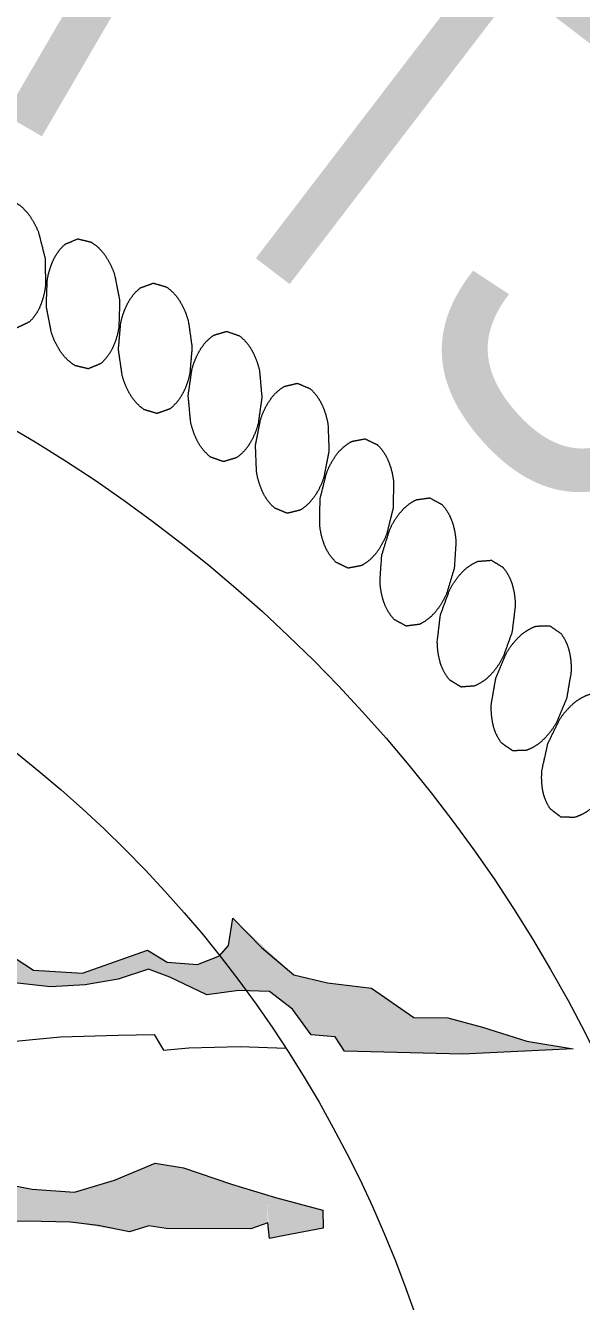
# Model space of a CAD drawing. Header units: feet. Extents: x 715168 to 716636, y 927703 to 928239.
# Drawn here: x 715804.55 to 715807.8, y 927842.78 to 927850.25 of the extents above; entities that cross this region are included whole.
import ezdxf
from ezdxf.enums import TextEntityAlignment as Align

# ---------------------------------------------------------------- set-up
doc = ezdxf.new("R2010")
doc.units = ezdxf.units.FT
doc.header["$MEASUREMENT"] = 0
doc.layers.add('62', color=7, linetype='Continuous', lineweight=0)
doc.styles.add('Style-LOW_RES_FILLED', font='LOW_RES_FILLED.shx')

msp = doc.modelspace()

# ---------------------------------------------------------------- linework, layer by layer
at = {"layer": '62', "color": 7, "linetype": 'Continuous', "lineweight": 0, "flags": 128}
for points in [[(715804.4525, 927844.8192), (715804.5999, 927844.7235), (715804.8863, 927844.7068), (715805.2667, 927844.8413), (715805.3811, 927844.7693), (715805.5577, 927844.7575), (715805.6877, 927844.8067), (715805.7397, 927844.8683), (715805.7655, 927845.0278), (715805.9333, 927844.857), (715806.1221, 927844.6956), (715806.319, 927844.6493), (715806.5768, 927844.6185), (715806.8237, 927844.447), (715807.0223, 927844.4441), (715807.2256, 927844.3895), (715807.4846, 927844.3079), (715807.7558, 927844.2634), (715807.1081, 927844.2319), (715806.4194, 927844.2499), (715806.3641, 927844.3341), (715806.2236, 927844.3445), (715806.1134, 927844.4944), (715805.9792, 927844.5988), (715805.8005, 927844.6048), (715805.6128, 927844.579), (715805.3957, 927844.6818), (715805.2716, 927844.7284), (715805.0934, 927844.6705), (715804.9018, 927844.6377), (715804.6987, 927844.6263), (715804.4887, 927844.649)], [(715802.2717, 927844.5818), (715802.5894, 927844.6244), (715802.6773, 927844.5249), (715802.8212, 927844.5716), (715803.167, 927844.5898), (715803.1157, 927844.4894), (715803.3473, 927844.4553), (715803.6555, 927844.4354), (715803.7518, 927844.4511), (715803.8116, 927844.3883), (715804.1627, 927844.3833), (715804.2456, 927844.2834), (715804.7566, 927844.3341), (715805.0938, 927844.3421), (715805.3058, 927844.3474), (715805.3587, 927844.2542), (715805.5087, 927844.2692), (715805.8085, 927844.2763), (715806.0754, 927844.2667)], [(715804.2456, 927843.5072), (715804.592, 927843.4421), (715804.8394, 927843.4247), (715805.0735, 927843.4947), (715805.3105, 927843.5935), (715805.4769, 927843.5664), (715805.7572, 927843.4701), (715806.0146, 927843.3924), (715806.2915, 927843.3182), (715806.294, 927843.2129), (715806.0671, 927843.1703), (715805.9792, 927843.152), (715805.9697, 927843.2437), (715805.8714, 927843.2092), (715805.3755, 927843.2108), (715805.2733, 927843.2269), (715805.1614, 927843.1921), (715804.978, 927843.2295), (715804.8149, 927843.2482), (715804.5571, 927843.2541), (715804.2706, 927843.2499)]]:
    msp.add_lwpolyline(points, dxfattribs=at)
at = {"layer": '62', "color": 7, "linetype": 'Continuous', "lineweight": 0}
for major_axis in [(8.6411, 0), (7.0795, 0)]:
    msp.add_ellipse((715800.1279, 927840.4269), major_axis=major_axis, ratio=0.999837, dxfattribs=at)
for points, weights, knots in [([(715804.5033, 927848.4837), (715804.5033, 927848.4837), (715804.5389, 927848.5008), (715804.5745, 927848.5178), (715804.6177, 927848.5593), (715804.6399, 927848.6147), (715804.6634, 927848.6732), (715804.6695, 927848.7361), (715804.668, 927848.8133), (715804.6666, 927848.8905), (715804.6478, 927848.9654), (715804.6291, 927849.0403), (715804.6066, 927849.0992), (715804.5686, 927849.1496), (715804.5326, 927849.1972), (715804.4803, 927849.2259), (715804.4415, 927849.233), (715804.4025, 927849.2403), (715804.3671, 927849.2232), (715804.3318, 927849.2061), (715804.2888, 927849.1647), (715804.2666, 927849.1094), (715804.2431, 927849.0508), (715804.237, 927848.988), (715804.2382, 927848.9108), (715804.2396, 927848.8335), (715804.2585, 927848.7587), (715804.2775, 927848.6839), (715804.2999, 927848.6248), (715804.3379, 927848.5744), (715804.3738, 927848.5268), (715804.4262, 927848.4982), (715804.4648, 927848.4907), (715804.5033, 927848.4837)], [1, 1, 1, 1, 0.977628081742, 1, 0.989922467594, 1, 1, 1, 1, 1, 0.989922467594, 1, 0.977628081742, 1, 1, 1, 1, 1, 0.977628081742, 1, 0.989922467594, 1, 1, 1, 1, 1, 0.989922467594, 1, 0.977628081742, 1, 1, 1], [0, 0, 0, 0, 0.076923, 0.076923, 0.153846, 0.153846, 0.230769, 0.230769, 0.269231, 0.269231, 0.307692, 0.307692, 0.384615, 0.384615, 0.461538, 0.461538, 0.5, 0.5, 0.538462, 0.538462, 0.615385, 0.615385, 0.692308, 0.692308, 0.730769, 0.730769, 0.769231, 0.769231, 0.846154, 0.846154, 0.923077, 0.923077, 1, 1, 1]), ([(715804.9194, 927848.2435), (715804.9556, 927848.2587), (715804.9918, 927848.2739), (715805.0372, 927848.3132), (715805.0623, 927848.3673), (715805.0888, 927848.4246), (715805.0982, 927848.487), (715805.1007, 927848.5641), (715805.1034, 927848.6416), (715805.0886, 927848.7174), (715805.0738, 927848.7931), (715805.0544, 927848.853), (715805.0191, 927848.9053), (715804.9857, 927848.9547), (715804.9349, 927848.9861), (715804.8964, 927848.9951), (715804.8581, 927849.0042), (715804.8217, 927848.989), (715804.7853, 927848.9737), (715804.7405, 927848.935), (715804.7154, 927848.8809), (715804.6889, 927848.8236), (715804.6795, 927848.7612), (715804.6767, 927848.6838), (715804.6741, 927848.6066), (715804.689, 927848.531), (715804.704, 927848.4554), (715804.7233, 927848.3953), (715804.7586, 927848.343), (715804.792, 927848.2935), (715804.8428, 927848.2622), (715804.8811, 927848.2529), (715804.9194, 927848.2435)], [1, 1, 1, 0.977628081742, 1, 0.989922467594, 1, 1, 1, 1, 1, 0.989922467594, 1, 0.977628081742, 1, 1, 1, 1, 1, 0.977628081742, 1, 0.989922467594, 1, 1, 1, 1, 1, 0.989922467594, 1, 0.977628081742, 1, 1, 1], [0, 0, 0, 0.076923, 0.076923, 0.153846, 0.153846, 0.230769, 0.230769, 0.269231, 0.269231, 0.307692, 0.307692, 0.384615, 0.384615, 0.461538, 0.461538, 0.5, 0.5, 0.538462, 0.538462, 0.615385, 0.615385, 0.692308, 0.692308, 0.730769, 0.730769, 0.769231, 0.769231, 0.846154, 0.846154, 0.923077, 0.923077, 1, 1, 1]), ([(715805.3215, 927847.9819), (715805.3589, 927847.9953), (715805.3963, 927848.0087), (715805.4433, 927848.0455), (715805.4712, 927848.0983), (715805.5007, 927848.1541), (715805.5133, 927848.2159), (715805.5199, 927848.2928), (715805.5266, 927848.3699), (715805.5157, 927848.4462), (715805.5048, 927848.5224), (715805.4887, 927848.5837), (715805.4562, 927848.6377), (715805.4254, 927848.6889), (715805.3764, 927848.7228), (715805.3385, 927848.734), (715805.3009, 927848.7452), (715805.2635, 927848.7318), (715805.2261, 927848.7184), (715805.1795, 927848.682), (715805.1516, 927848.6293), (715805.1222, 927848.5735), (715805.1095, 927848.5116), (715805.1026, 927848.4346), (715805.0959, 927848.3576), (715805.1069, 927848.2812), (715805.118, 927848.2048), (715805.1341, 927848.1439), (715805.1666, 927848.0898), (715805.1974, 927848.0387), (715805.2465, 927848.0047), (715805.2841, 927847.9932), (715805.3215, 927847.9819)], [1, 1, 1, 0.977628081742, 1, 0.989922467594, 1, 1, 1, 1, 1, 0.989922467594, 1, 0.977628081742, 1, 1, 1, 1, 1, 0.977628081742, 1, 0.989922467594, 1, 1, 1, 1, 1, 0.989922467594, 1, 0.977628081742, 1, 1, 1], [0, 0, 0, 0.076923, 0.076923, 0.153846, 0.153846, 0.230769, 0.230769, 0.269231, 0.269231, 0.307692, 0.307692, 0.384615, 0.384615, 0.461538, 0.461538, 0.5, 0.5, 0.538462, 0.538462, 0.615385, 0.615385, 0.692308, 0.692308, 0.730769, 0.730769, 0.769231, 0.769231, 0.846154, 0.846154, 0.923077, 0.923077, 1, 1, 1]), ([(715805.7101, 927847.7001), (715805.7101, 927847.7001), (715805.7478, 927847.7114), (715805.7856, 927847.7226), (715805.8348, 927847.7569), (715805.8654, 927847.8081), (715805.8978, 927847.8623), (715805.9136, 927847.9234), (715805.9242, 927847.9999), (715805.9351, 927848.0765), (715805.9282, 927848.1533), (715805.9213, 927848.2301), (715805.9083, 927848.292), (715805.8787, 927848.3477), (715805.8506, 927848.4003), (715805.8034, 927848.4368), (715805.7662, 927848.4498), (715805.7289, 927848.4629), (715805.6912, 927848.4517), (715805.6535, 927848.4405), (715805.6047, 927848.4064), (715805.5741, 927848.3552), (715805.5417, 927848.301), (715805.5259, 927848.2399), (715805.5148, 927848.1633), (715805.5041, 927848.0869), (715805.5111, 927848.0101), (715805.5182, 927847.9333), (715805.5312, 927847.8713), (715805.5608, 927847.8156), (715805.5889, 927847.763), (715805.6361, 927847.7265), (715805.6731, 927847.7132), (715805.7101, 927847.7001)], [1, 1, 1, 1, 0.977628081742, 1, 0.989922467594, 1, 1, 1, 1, 1, 0.989922467594, 1, 0.977628081742, 1, 1, 1, 1, 1, 0.977628081742, 1, 0.989922467594, 1, 1, 1, 1, 1, 0.989922467594, 1, 0.977628081742, 1, 1, 1], [0, 0, 0, 0, 0.076923, 0.076923, 0.153846, 0.153846, 0.230769, 0.230769, 0.269231, 0.269231, 0.307692, 0.307692, 0.384615, 0.384615, 0.461538, 0.461538, 0.5, 0.5, 0.538462, 0.538462, 0.615385, 0.615385, 0.692308, 0.692308, 0.730769, 0.730769, 0.769231, 0.769231, 0.846154, 0.846154, 0.923077, 0.923077, 1, 1, 1]), ([(715806.0833, 927847.3978), (715806.1216, 927847.4071), (715806.1599, 927847.4164), (715806.2107, 927847.4483), (715806.2439, 927847.4978), (715806.2791, 927847.5502), (715806.2981, 927847.6104), (715806.3126, 927847.6861), (715806.3274, 927847.762), (715806.3247, 927847.8391), (715806.322, 927847.9162), (715806.3121, 927847.9787), (715806.2854, 927848.0359), (715806.2602, 927848.0899), (715806.2149, 927848.1288), (715806.1784, 927848.1439), (715806.142, 927848.159), (715806.1037, 927848.1496), (715806.0654, 927848.1401), (715806.0149, 927848.1089), (715805.9816, 927848.0593), (715805.9465, 927848.0069), (715805.9274, 927847.9467), (715805.9125, 927847.8708), (715805.8979, 927847.795), (715805.9008, 927847.718), (715805.9038, 927847.641), (715805.9134, 927847.5784), (715805.9402, 927847.5212), (715805.9654, 927847.4672), (715806.0106, 927847.4283), (715806.0471, 927847.413), (715806.0833, 927847.3978)], [1, 1, 1, 0.977628081742, 1, 0.989922467594, 1, 1, 1, 1, 1, 0.989922467594, 1, 0.977628081742, 1, 1, 1, 1, 1, 0.977628081742, 1, 0.989922467594, 1, 1, 1, 1, 1, 0.989922467594, 1, 0.977628081742, 1, 1, 1], [0, 0, 0, 0.076923, 0.076923, 0.153846, 0.153846, 0.230769, 0.230769, 0.269231, 0.269231, 0.307692, 0.307692, 0.384615, 0.384615, 0.461538, 0.461538, 0.5, 0.5, 0.538462, 0.538462, 0.615385, 0.615385, 0.692308, 0.692308, 0.730769, 0.730769, 0.769231, 0.769231, 0.846154, 0.846154, 0.923077, 0.923077, 1, 1, 1]), ([(715806.4398, 927847.0767), (715806.4398, 927847.0767), (715806.4785, 927847.0841), (715806.5172, 927847.0914), (715806.5699, 927847.1203), (715806.6056, 927847.1681), (715806.6435, 927847.2186), (715806.6657, 927847.2777), (715806.6841, 927847.3527), (715806.7029, 927847.4278), (715806.7041, 927847.5049), (715806.7054, 927847.582), (715806.6989, 927847.6448), (715806.6752, 927847.7033), (715806.6529, 927847.7586), (715806.6097, 927847.7998), (715806.574, 927847.8167), (715806.5384, 927847.8338), (715806.4997, 927847.8263), (715806.461, 927847.8188), (715806.4089, 927847.7903), (715806.3731, 927847.7425), (715806.3353, 927847.692), (715806.3131, 927847.6329), (715806.2942, 927847.5579), (715806.2757, 927847.4831), (715806.2746, 927847.406), (715806.2736, 927847.3288), (715806.2799, 927847.2659), (715806.3035, 927847.2074), (715806.3259, 927847.1521), (715806.3691, 927847.1109), (715806.4044, 927847.0936), (715806.4398, 927847.0767)], [1, 1, 1, 1, 0.977628081742, 1, 0.989922467594, 1, 1, 1, 1, 1, 0.989922467594, 1, 0.977628081742, 1, 1, 1, 1, 1, 0.977628081742, 1, 0.989922467594, 1, 1, 1, 1, 1, 0.989922467594, 1, 0.977628081742, 1, 1, 1], [0, 0, 0, 0, 0.076923, 0.076923, 0.153846, 0.153846, 0.230769, 0.230769, 0.269231, 0.269231, 0.307692, 0.307692, 0.384615, 0.384615, 0.461538, 0.461538, 0.5, 0.5, 0.538462, 0.538462, 0.615385, 0.615385, 0.692308, 0.692308, 0.730769, 0.730769, 0.769231, 0.769231, 0.846154, 0.846154, 0.923077, 0.923077, 1, 1, 1]), ([(715806.7796, 927846.7375), (715806.7796, 927846.7375), (715806.8185, 927846.7427), (715806.8575, 927846.7479), (715806.9114, 927846.7741), (715806.9496, 927846.8199), (715806.9901, 927846.8683), (715807.0153, 927846.9262), (715807.0377, 927847.0002), (715807.0602, 927847.0743), (715807.0654, 927847.1512), (715807.0706, 927847.228), (715807.0677, 927847.291), (715807.0472, 927847.3507), (715807.0277, 927847.4071), (715806.9868, 927847.4505), (715806.9519, 927847.4692), (715806.9174, 927847.4881), (715806.8783, 927847.4828), (715806.8392, 927847.4774), (715806.7857, 927847.4515), (715806.7475, 927847.4057), (715806.7071, 927847.3573), (715806.6818, 927847.2994), (715806.659, 927847.2255), (715806.6364, 927847.1517), (715806.6313, 927847.0747), (715806.6263, 927846.9976), (715806.6294, 927846.9346), (715806.65, 927846.8749), (715806.6694, 927846.8185), (715806.7104, 927846.7751), (715806.745, 927846.7563), (715806.7796, 927846.7375)], [1, 1, 1, 1, 0.977628081742, 1, 0.989922467594, 1, 1, 1, 1, 1, 0.989922467594, 1, 0.977628081742, 1, 1, 1, 1, 1, 0.977628081742, 1, 0.989922467594, 1, 1, 1, 1, 1, 0.989922467594, 1, 0.977628081742, 1, 1, 1], [0, 0, 0, 0, 0.076923, 0.076923, 0.153846, 0.153846, 0.230769, 0.230769, 0.269231, 0.269231, 0.307692, 0.307692, 0.384615, 0.384615, 0.461538, 0.461538, 0.5, 0.5, 0.538462, 0.538462, 0.615385, 0.615385, 0.692308, 0.692308, 0.730769, 0.730769, 0.769231, 0.769231, 0.846154, 0.846154, 0.923077, 0.923077, 1, 1, 1]), ([(715807.1007, 927846.3807), (715807.14, 927846.384), (715807.1794, 927846.3872), (715807.2344, 927846.4104), (715807.2749, 927846.4542), (715807.3179, 927846.5004), (715807.3461, 927846.5569), (715807.3725, 927846.6294), (715807.3989, 927846.702), (715807.408, 927846.7786), (715807.4172, 927846.8552), (715807.4175, 927846.9185), (715807.4001, 927846.9791), (715807.3836, 927847.0365), (715807.345, 927847.0819), (715807.3114, 927847.1025), (715807.2777, 927847.123), (715807.2383, 927847.1199), (715807.1989, 927847.1168), (715807.1443, 927847.0935), (715807.1037, 927847.0498), (715807.0608, 927847.0035), (715807.0326, 927846.947), (715807.006, 927846.8745), (715806.9795, 927846.802), (715806.9705, 927846.7252), (715806.9615, 927846.6484), (715806.9611, 927846.5854), (715806.9786, 927846.5248), (715806.9951, 927846.4675), (715807.0337, 927846.422), (715807.0671, 927846.4013), (715807.1007, 927846.3807)], [1, 1, 1, 0.977628081742, 1, 0.989922467594, 1, 1, 1, 1, 1, 0.989922467594, 1, 0.977628081742, 1, 1, 1, 1, 1, 0.977628081742, 1, 0.989922467594, 1, 1, 1, 1, 1, 0.989922467594, 1, 0.977628081742, 1, 1, 1], [0, 0, 0, 0.076923, 0.076923, 0.153846, 0.153846, 0.230769, 0.230769, 0.269231, 0.269231, 0.307692, 0.307692, 0.384615, 0.384615, 0.461538, 0.461538, 0.5, 0.5, 0.538462, 0.538462, 0.615385, 0.615385, 0.692308, 0.692308, 0.730769, 0.730769, 0.769231, 0.769231, 0.846154, 0.846154, 0.923077, 0.923077, 1, 1, 1]), ([(715807.4026, 927846.0075), (715807.4421, 927846.0088), (715807.4817, 927846.01), (715807.5378, 927846.0304), (715807.5806, 927846.0719), (715807.6259, 927846.1159), (715807.6571, 927846.1708), (715807.6872, 927846.2419), (715807.7175, 927846.3131), (715807.7306, 927846.3891), (715807.7438, 927846.4651), (715807.7473, 927846.5281), (715807.7331, 927846.5896), (715807.7196, 927846.6477), (715807.6835, 927846.6952), (715807.6508, 927846.7174), (715807.6185, 927846.7399), (715807.579, 927846.7387), (715807.5395, 927846.7375), (715807.4837, 927846.7172), (715807.4409, 927846.6757), (715807.3956, 927846.6317), (715807.3644, 927846.5768), (715807.3341, 927846.5057), (715807.3041, 927846.4347), (715807.2909, 927846.3585), (715807.2777, 927846.2823), (715807.2741, 927846.2194), (715807.2884, 927846.158), (715807.3018, 927846.0998), (715807.338, 927846.0524), (715807.3703, 927846.0298), (715807.4026, 927846.0075)], [1, 1, 1, 0.977628081742, 1, 0.989922467594, 1, 1, 1, 1, 1, 0.989922467594, 1, 0.977628081742, 1, 1, 1, 1, 1, 0.977628081742, 1, 0.989922467594, 1, 1, 1, 1, 1, 0.989922467594, 1, 0.977628081742, 1, 1, 1], [0, 0, 0, 0.076923, 0.076923, 0.153846, 0.153846, 0.230769, 0.230769, 0.269231, 0.269231, 0.307692, 0.307692, 0.384615, 0.384615, 0.461538, 0.461538, 0.5, 0.5, 0.538462, 0.538462, 0.615385, 0.615385, 0.692308, 0.692308, 0.730769, 0.730769, 0.769231, 0.769231, 0.846154, 0.846154, 0.923077, 0.923077, 1, 1, 1]), ([(715807.6849, 927845.6191), (715807.7242, 927845.6183), (715807.7636, 927845.6175), (715807.821, 927845.6349), (715807.8659, 927845.6742), (715807.9134, 927845.7157), (715807.9474, 927845.7689), (715807.9812, 927845.8385), (715808.0151, 927845.908), (715808.0322, 927845.9832), (715808.0494, 927846.0583), (715808.0563, 927846.1211), (715808.0453, 927846.1832), (715808.0349, 927846.242), (715808.0012, 927846.2912), (715807.9698, 927846.3153), (715807.9385, 927846.3393), (715807.8991, 927846.3402), (715807.8598, 927846.341), (715807.8028, 927846.3237), (715807.7579, 927846.2844), (715807.7104, 927846.2429), (715807.6764, 927846.1897), (715807.6424, 927846.1201), (715807.6086, 927846.0507), (715807.5916, 927845.9754), (715807.5746, 927845.9001), (715807.5676, 927845.8376), (715807.5786, 927845.7754), (715807.5889, 927845.7167), (715807.6226, 927845.6674), (715807.6536, 927845.6433), (715807.6849, 927845.6191)], [1, 1, 1, 0.977628081742, 1, 0.989922467594, 1, 1, 1, 1, 1, 0.989922467594, 1, 0.977628081742, 1, 1, 1, 1, 1, 0.977628081742, 1, 0.989922467594, 1, 1, 1, 1, 1, 0.989922467594, 1, 0.977628081742, 1, 1, 1], [0, 0, 0, 0.076923, 0.076923, 0.153846, 0.153846, 0.230769, 0.230769, 0.269231, 0.269231, 0.307692, 0.307692, 0.384615, 0.384615, 0.461538, 0.461538, 0.5, 0.5, 0.538462, 0.538462, 0.615385, 0.615385, 0.692308, 0.692308, 0.730769, 0.730769, 0.769231, 0.769231, 0.846154, 0.846154, 0.923077, 0.923077, 1, 1, 1])]:
    msp.add_rational_spline(points, weights, degree=2, knots=knots, dxfattribs=at)
at = {"layer": '62', "color": 7, "linetype": 'Continuous', "lineweight": 0, "extrusion": (0, 0, -1)}
for points in [[(-715804.039, 927845.102), (-715804.1581, 927844.6869), (-715804.5999, 927844.7235), (-715804.6987, 927844.6263)], [(-715805.7655, 927845.0278), (-715805.9792, 927844.5988), (-715806.1221, 927844.6956), (-715806.1134, 927844.4944)], [(-715805.5577, 927844.7575), (-715805.6128, 927844.579), (-715805.6877, 927844.8067), (-715805.8005, 927844.6048)], [(-715804.8863, 927844.7068), (-715804.9018, 927844.6377), (-715805.0996, 927844.7821), (-715805.0934, 927844.6705)], [(-715804.5999, 927844.7235), (-715804.6987, 927844.6263), (-715804.8863, 927844.7068), (-715804.9018, 927844.6377)], [(-715806.1221, 927844.6956), (-715806.1134, 927844.4944), (-715806.319, 927844.6493), (-715806.2236, 927844.3445)], [(-715807.0223, 927844.4441), (-715807.1081, 927844.2319), (-715807.2256, 927844.3895), (-715807.2735, 927844.2401)], [(-715807.2256, 927844.3895), (-715807.2735, 927844.2401), (-715807.4846, 927844.3079), (-715807.5046, 927844.2512)], [(-715807.4846, 927844.3079), (-715807.5046, 927844.2512), (-715807.7558, 927844.2634)], [(-715805.4769, 927843.5664), (-715805.3755, 927843.2108), (-715805.3105, 927843.5935), (-715805.2733, 927843.2269)], [(-715804.592, 927843.4421), (-715804.5571, 927843.2541), (-715804.2456, 927843.5072), (-715804.2706, 927843.2499)], [(-715805.9634, 927843.4076), (-715805.9697, 927843.2437), (-715805.7742, 927843.4651), (-715805.8714, 927843.2092)], [(-715806.2915, 927843.3182), (-715806.294, 927843.2129), (-715805.9626, 927843.4082), (-715805.9792, 927843.152)]]:
    msp.add_solid(points, dxfattribs=at)
at = {"layer": '62', "color": 7, "linetype": 'Continuous', "lineweight": 0}
for points in [[(715805.7397, 927844.8683), (715805.8665, 927844.6026), (715805.7655, 927845.0278), (715805.9792, 927844.5988)], [(715805.0996, 927844.7821), (715805.0934, 927844.6705), (715805.2667, 927844.8413), (715805.2716, 927844.7284)], [(715805.2667, 927844.8413), (715805.2716, 927844.7284), (715805.3811, 927844.7693), (715805.3957, 927844.6818)], [(715805.6877, 927844.8067), (715805.8005, 927844.6048), (715805.7397, 927844.8683), (715805.8665, 927844.6026)], [(715805.3811, 927844.7693), (715805.3957, 927844.6818), (715805.5577, 927844.7575), (715805.6128, 927844.579)], [(715806.319, 927844.6493), (715806.2236, 927844.3445), (715806.5768, 927844.6185), (715806.3641, 927844.3341)], [(715806.5768, 927844.6185), (715806.3641, 927844.3341), (715806.8237, 927844.447), (715806.4194, 927844.2499)], [(715806.8237, 927844.447), (715806.4194, 927844.2499), (715807.0223, 927844.4441), (715807.1081, 927844.2319)], [(715805.3105, 927843.5935), (715805.2733, 927843.2269), (715805.0735, 927843.4947), (715805.1614, 927843.1921)], [(715805.7742, 927843.4651), (715805.8714, 927843.2092), (715805.4769, 927843.5664), (715805.3755, 927843.2108)], [(715805.0735, 927843.4947), (715805.1614, 927843.1921), (715804.8394, 927843.4247), (715804.8149, 927843.2482)], [(715804.8394, 927843.4247), (715804.8149, 927843.2482), (715804.592, 927843.4421), (715804.5571, 927843.2541)]]:
    msp.add_solid(points, dxfattribs=at)

# ---------------------------------------------------------------- texts
at = {"layer": '62', "color": 7, "linetype": 'Continuous', "lineweight": 0, "style": 'Style-LOW_RES_FILLED', "width": 0.816303}
for s, rotation, p in [('T', 329.79441, (715804.5413, 927849.6667)), ('T', 322.58276, (715805.9992, 927848.8147)), ('S', 311.84749, (715807.2474, 927847.8487))]:
    msp.add_text(s, height=2.4584, rotation=rotation, dxfattribs=at).set_placement(p, align=Align.CENTER)

doc.saveas('drawing.dxf')
